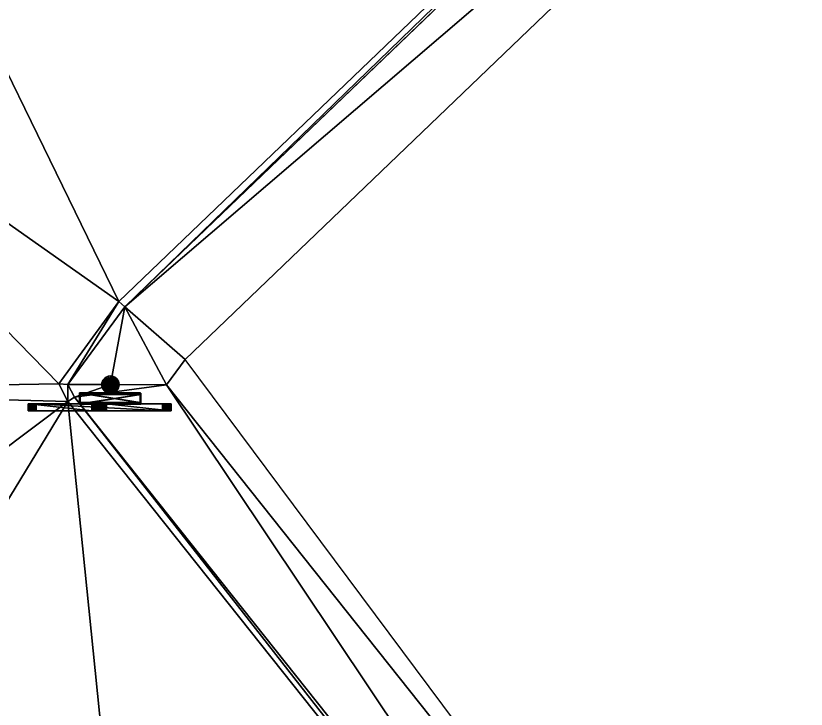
# Model space of a CAD drawing. Header units: metres. Extents: x 7513097.9 to 7513162, y 4691686.1 to 4691732.8.
# Drawn here: x 7513135.5 to 7513144.51, y 4691694.1 to 4691702 of the extents above; entities that cross this region are included whole.
import ezdxf

# ---------------------------------------------------------------- set-up
doc = ezdxf.new("R2010")
doc.units = ezdxf.units.M
for name, color, linetype in [('Asfallt', 8, 'Continuous'), ('Terreni', 37, 'Continuous'), ('Trotuari', 47, 'Continuous')]:
    doc.layers.add(name, color=color, linetype=linetype)

# ---------------------------------------------------------------- blocks, each defined once
blk = doc.blocks.new('Traffic_signs_hardware_2___Sta0')
for p, q in [((2.7512, -3.1766, 2.0469), (2.5412, -3.1766, 2.0469)), ((2.7512, -3.1766, 2.08), (2.5412, -3.1766, 2.08)), ((2.5412, -3.1766, 2.0469), (2.5412, -3.1766, 2.08)), ((2.5412, -3.1816, 2.0469), (2.5412, -3.1766, 2.0469)), ((2.7512, -3.1816, 2.075), (2.5412, -3.1816, 2.075)), ((2.5412, -3.1816, 2.075), (2.5412, -3.1816, 2.0469)), ((2.5412, -3.2147, 2.075), (2.5412, -3.1816, 2.075)), ((2.7512, -3.1766, 2.0469), (2.7512, -3.1766, 2.08)), ((2.7512, -3.1766, 2.08), (2.7512, -3.2097, 2.08)), ((2.7512, -3.1816, 2.0469), (2.7512, -3.1766, 2.0469)), ((2.7512, -3.1816, 2.075), (2.7512, -3.1816, 2.0469)), ((2.7512, -3.2147, 2.075), (2.7512, -3.1816, 2.075)), ((2.7512, -3.2097, 2.08), (2.5412, -3.2097, 2.08)), ((2.7512, -3.2097, 2.1131), (2.5412, -3.2097, 2.1131)), ((2.5412, -3.2097, 2.1131), (2.5412, -3.2147, 2.1131)), ((2.5412, -3.2097, 2.08), (2.5412, -3.2097, 2.1131)), ((2.7512, -3.2097, 2.08), (2.7512, -3.2097, 2.1131)), ((2.7512, -3.2097, 2.1131), (2.7512, -3.2147, 2.1131)), ((2.7512, -3.2147, 2.1131), (2.5412, -3.2147, 2.1131)), ((2.7512, -3.2147, 2.075), (2.5412, -3.2147, 2.075)), ((2.5412, -3.2147, 2.075), (2.5412, -3.2147, 2.1131)), ((2.7512, -3.2147, 2.075), (2.7512, -3.2147, 2.1131))]:
    blk.add_line(p, q)
at = {"color": 254, "true_color": 0xcad1db}
for p, q in [((2.5412, -3.1766, 2.08), (2.5412, -3.2097, 2.08)), ((2.7512, -3.1816, 2.0469), (2.5412, -3.1816, 2.0469))]:
    blk.add_line(p, q, dxfattribs=at)
mesh = blk.add_polyface(dxfattribs=at)
corners = [(2.5412, -3.1766, 2.08), (2.7512, -3.1766, 2.0469), (2.5412, -3.1766, 2.0469), (2.7512, -3.1766, 2.08)]
mesh.append_faces([[corners[k] for k in face] for face in [(0, 1, 2), (1, 0, 3)]], dxfattribs={"vtx0": -1, "color": 254})
mesh = blk.add_polyface(dxfattribs=at)
corners = [(2.7512, -3.2097, 2.08), (2.5412, -3.1766, 2.08), (2.5412, -3.2097, 2.08), (2.7512, -3.1766, 2.08)]
mesh.append_faces([[corners[k] for k in face] for face in [(0, 1, 2), (1, 0, 3)]], dxfattribs={"vtx0": -1, "color": 254})
mesh = blk.add_polyface(dxfattribs=at)
corners = [(2.7512, -3.1766, 2.0469), (2.5412, -3.1816, 2.0469), (2.5412, -3.1766, 2.0469), (2.7512, -3.1816, 2.0469)]
mesh.append_faces([[corners[k] for k in face] for face in [(0, 1, 2), (1, 0, 3)]], dxfattribs={"vtx0": -1, "color": 254})
mesh = blk.add_polyface(dxfattribs=at)
corners = [(2.5412, -3.2147, 2.075), (2.5412, -3.2097, 2.08), (2.5412, -3.1816, 2.075), (2.5412, -3.2147, 2.1131), (2.5412, -3.2097, 2.1131), (2.5412, -3.1766, 2.08), (2.5412, -3.1816, 2.0469), (2.5412, -3.1766, 2.0469)]
mesh.append_faces([[corners[k] for k in face] for face in [(1, 3, 4), (6, 5, 7)]], dxfattribs={"vtx0": -1, "color": 254})
mesh.append_faces([[corners[k] for k in face] for face in [(0, 1, 2), (2, 5, 6)]], dxfattribs={"vtx0": -1, "vtx1": -1, "color": 254})
mesh.append_faces([[corners[k] for k in face] for face in [(1, 0, 3), (2, 1, 5)]], dxfattribs={"vtx0": -1, "vtx2": -1, "color": 254})
mesh = blk.add_polyface(dxfattribs=at)
corners = [(2.7512, -3.1816, 2.075), (2.5412, -3.1816, 2.0469), (2.7512, -3.1816, 2.0469), (2.5412, -3.1816, 2.075)]
mesh.append_faces([[corners[k] for k in face] for face in [(0, 1, 2), (1, 0, 3)]], dxfattribs={"vtx0": -1, "color": 254})
mesh = blk.add_polyface(dxfattribs=at)
corners = [(2.7512, -3.1816, 2.075), (2.5412, -3.2147, 2.075), (2.5412, -3.1816, 2.075), (2.7512, -3.2147, 2.075)]
mesh.append_faces([[corners[k] for k in face] for face in [(0, 1, 2), (1, 0, 3)]], dxfattribs={"vtx0": -1, "color": 254})
mesh = blk.add_polyface(dxfattribs=at)
corners = [(2.7512, -3.1766, 2.0469), (2.7512, -3.1816, 2.075), (2.7512, -3.1816, 2.0469), (2.7512, -3.2147, 2.075), (2.7512, -3.2097, 2.08), (2.7512, -3.2147, 2.1131), (2.7512, -3.1766, 2.08), (2.7512, -3.2097, 2.1131)]
mesh.append_faces([[corners[k] for k in face] for face in [(0, 1, 2)]], dxfattribs={"vtx0": -1, "color": 254})
mesh.append_faces([[corners[k] for k in face] for face in [(3, 4, 5), (4, 1, 6), (6, 1, 0)]], dxfattribs={"vtx0": -1, "vtx1": -1, "color": 254})
mesh.append_faces([[corners[k] for k in face] for face in [(4, 3, 1)]], dxfattribs={"vtx0": -1, "vtx2": -1, "color": 254})
mesh.append_faces([[corners[k] for k in face] for face in [(7, 5, 4)]], dxfattribs={"vtx1": -1, "color": 254})
mesh = blk.add_polyface(dxfattribs=at)
corners = [(2.7512, -3.2147, 2.1131), (2.5412, -3.2097, 2.1131), (2.5412, -3.2147, 2.1131), (2.7512, -3.2097, 2.1131)]
mesh.append_faces([[corners[k] for k in face] for face in [(0, 1, 2), (1, 0, 3)]], dxfattribs={"vtx0": -1, "color": 254})
mesh = blk.add_polyface(dxfattribs=at)
corners = [(2.5412, -3.2097, 2.1131), (2.7512, -3.2097, 2.08), (2.5412, -3.2097, 2.08), (2.7512, -3.2097, 2.1131)]
mesh.append_faces([[corners[k] for k in face] for face in [(0, 1, 2), (1, 0, 3)]], dxfattribs={"vtx0": -1, "color": 254})
mesh = blk.add_polyface(dxfattribs=at)
corners = [(2.7512, -3.2147, 2.1131), (2.5412, -3.2147, 2.075), (2.7512, -3.2147, 2.075), (2.5412, -3.2147, 2.1131)]
mesh.append_faces([[corners[k] for k in face] for face in [(0, 1, 2), (1, 0, 3)]], dxfattribs={"vtx0": -1, "color": 254})
blk = doc.blocks.new('Gruppo_5')
for p, q in [((0.216, 0.0883), (0.216, 0.0883, 2.49)), ((0.2222, 0.0931), (0.2222, 0.0931, 2.49)), ((0.2295, 0.0961), (0.2295, 0.0961, 2.49)), ((0.2372, 0.0971), (0.2372, 0.0971, 2.49)), ((0.245, 0.0961), (0.245, 0.0961, 2.49)), ((0.2522, 0.0931), (0.2522, 0.0931, 2.49)), ((0.2584, 0.0883), (0.2584, 0.0883, 2.49)), ((0.2072, 0.0671), (0.2072, 0.0671, 2.49)), ((0.2083, 0.0748), (0.2083, 0.0748, 2.49)), ((0.2083, 0.0593), (0.2083, 0.0593, 2.49)), ((0.2113, 0.0821), (0.2113, 0.0821, 2.49)), ((0.2632, 0.0821), (0.2632, 0.0821, 2.49)), ((0.2662, 0.0748), (0.2662, 0.0748, 2.49)), ((0.2662, 0.0593), (0.2662, 0.0593, 2.49)), ((0.2672, 0.0671), (0.2672, 0.0671, 2.49)), ((0.2113, 0.0521), (0.2113, 0.0521, 2.49)), ((0.216, 0.0459), (0.216, 0.0459, 2.49)), ((0.2222, 0.0411), (0.2222, 0.0411, 2.49)), ((0.2295, 0.0381), (0.2295, 0.0381, 2.49)), ((0.2372, 0.0371), (0.2372, 0.0371, 2.49)), ((0.245, 0.0381), (0.245, 0.0381, 2.49)), ((0.2522, 0.0411), (0.2522, 0.0411, 2.49)), ((0.2584, 0.0459), (0.2584, 0.0459, 2.49)), ((0.2632, 0.0521), (0.2632, 0.0521, 2.49))]:
    blk.add_line(p, q)
for centre in [(0.2372, 0.0671), (0.2372, 0.0671, 2.49)]:
    blk.add_circle(centre, 0.03)
at = {"color": 254, "true_color": 0xcad1db}
mesh = blk.add_polyface(dxfattribs=at)
corners = [(0.2083, 0.0748), (0.2083, 0.0593), (0.2072, 0.0671), (0.2113, 0.0821), (0.2113, 0.0521), (0.216, 0.0883), (0.216, 0.0459), (0.2222, 0.0931), (0.2222, 0.0411), (0.2295, 0.0961), (0.2295, 0.0381), (0.2372, 0.0971), (0.2372, 0.0371), (0.245, 0.0961), (0.245, 0.0381), (0.2522, 0.0931), (0.2522, 0.0411), (0.2584, 0.0883), (0.2584, 0.0459), (0.2632, 0.0821), (0.2632, 0.0521), (0.2662, 0.0748), (0.2662, 0.0593), (0.2672, 0.0671)]
mesh.append_faces([[corners[k] for k in face] for face in [(0, 1, 2), (22, 21, 23)]], dxfattribs={"vtx0": -1, "color": 254})
mesh.append_faces([[corners[k] for k in face] for face in [(1, 3, 4), (4, 5, 6), (6, 7, 8), (8, 9, 10), (10, 11, 12), (12, 13, 14), (14, 15, 16), (16, 17, 18), (18, 19, 20), (20, 21, 22)]], dxfattribs={"vtx0": -1, "vtx1": -1, "color": 254})
mesh.append_faces([[corners[k] for k in face] for face in [(1, 0, 3), (4, 3, 5), (6, 5, 7), (8, 7, 9), (10, 9, 11), (12, 11, 13), (14, 13, 15), (16, 15, 17), (18, 17, 19), (20, 19, 21)]], dxfattribs={"vtx0": -1, "vtx2": -1, "color": 254})
mesh = blk.add_polyface(dxfattribs=at)
corners = [(0.2083, 0.0593, 2.49), (0.2083, 0.0748, 2.49), (0.2072, 0.0671, 2.49), (0.2113, 0.0521, 2.49), (0.2113, 0.0821, 2.49), (0.216, 0.0459, 2.49), (0.216, 0.0883, 2.49), (0.2222, 0.0411, 2.49), (0.2222, 0.0931, 2.49), (0.2295, 0.0381, 2.49), (0.2295, 0.0961, 2.49), (0.2372, 0.0371, 2.49), (0.2372, 0.0971, 2.49), (0.245, 0.0381, 2.49), (0.245, 0.0961, 2.49), (0.2522, 0.0411, 2.49), (0.2522, 0.0931, 2.49), (0.2584, 0.0459, 2.49), (0.2584, 0.0883, 2.49), (0.2632, 0.0521, 2.49), (0.2632, 0.0821, 2.49), (0.2662, 0.0593, 2.49), (0.2662, 0.0748, 2.49), (0.2672, 0.0671, 2.49)]
mesh.append_faces([[corners[k] for k in face] for face in [(0, 1, 2), (22, 21, 23)]], dxfattribs={"vtx0": -1, "color": 254})
mesh.append_faces([[corners[k] for k in face] for face in [(1, 3, 4), (4, 5, 6), (6, 7, 8), (8, 9, 10), (10, 11, 12), (12, 13, 14), (14, 15, 16), (16, 17, 18), (18, 19, 20), (20, 21, 22)]], dxfattribs={"vtx0": -1, "vtx1": -1, "color": 254})
mesh.append_faces([[corners[k] for k in face] for face in [(1, 0, 3), (4, 3, 5), (6, 5, 7), (8, 7, 9), (10, 9, 11), (12, 11, 13), (14, 13, 15), (16, 15, 17), (18, 17, 19), (20, 19, 21)]], dxfattribs={"vtx0": -1, "vtx2": -1, "color": 254})
mesh = blk.add_polyface(dxfattribs=at)
corners = [(0.216, 0.0883, 2.49), (0.2113, 0.0821), (0.2113, 0.0821, 2.49), (0.216, 0.0883)]
mesh.append_faces([[corners[k] for k in face] for face in [(0, 1, 2), (1, 0, 3)]], dxfattribs={"vtx0": -1, "color": 254})
mesh = blk.add_polyface(dxfattribs=at)
corners = [(0.216, 0.0883, 2.49), (0.2222, 0.0931), (0.216, 0.0883), (0.2222, 0.0931, 2.49)]
mesh.append_faces([[corners[k] for k in face] for face in [(0, 1, 2), (1, 0, 3)]], dxfattribs={"vtx0": -1, "color": 254})
mesh = blk.add_polyface(dxfattribs=at)
corners = [(0.2222, 0.0931, 2.49), (0.2295, 0.0961), (0.2222, 0.0931), (0.2295, 0.0961, 2.49)]
mesh.append_faces([[corners[k] for k in face] for face in [(0, 1, 2), (1, 0, 3)]], dxfattribs={"vtx0": -1, "color": 254})
mesh = blk.add_polyface(dxfattribs=at)
corners = [(0.2295, 0.0961, 2.49), (0.2372, 0.0971), (0.2295, 0.0961), (0.2372, 0.0971, 2.49)]
mesh.append_faces([[corners[k] for k in face] for face in [(0, 1, 2), (1, 0, 3)]], dxfattribs={"vtx0": -1, "color": 254})
mesh = blk.add_polyface(dxfattribs=at)
corners = [(0.2372, 0.0971, 2.49), (0.245, 0.0961), (0.2372, 0.0971), (0.245, 0.0961, 2.49)]
mesh.append_faces([[corners[k] for k in face] for face in [(0, 1, 2), (1, 0, 3)]], dxfattribs={"vtx0": -1, "color": 254})
mesh = blk.add_polyface(dxfattribs=at)
corners = [(0.245, 0.0961, 2.49), (0.2522, 0.0931), (0.245, 0.0961), (0.2522, 0.0931, 2.49)]
mesh.append_faces([[corners[k] for k in face] for face in [(0, 1, 2), (1, 0, 3)]], dxfattribs={"vtx0": -1, "color": 254})
mesh = blk.add_polyface(dxfattribs=at)
corners = [(0.2522, 0.0931, 2.49), (0.2584, 0.0883), (0.2522, 0.0931), (0.2584, 0.0883, 2.49)]
mesh.append_faces([[corners[k] for k in face] for face in [(0, 1, 2), (1, 0, 3)]], dxfattribs={"vtx0": -1, "color": 254})
mesh = blk.add_polyface(dxfattribs=at)
corners = [(0.2584, 0.0883), (0.2632, 0.0821, 2.49), (0.2632, 0.0821), (0.2584, 0.0883, 2.49)]
mesh.append_faces([[corners[k] for k in face] for face in [(0, 1, 2), (1, 0, 3)]], dxfattribs={"vtx0": -1, "color": 254})
mesh = blk.add_polyface(dxfattribs=at)
corners = [(0.2083, 0.0748, 2.49), (0.2072, 0.0671), (0.2072, 0.0671, 2.49), (0.2083, 0.0748)]
mesh.append_faces([[corners[k] for k in face] for face in [(0, 1, 2), (1, 0, 3)]], dxfattribs={"vtx0": -1, "color": 254})
mesh = blk.add_polyface(dxfattribs=at)
corners = [(0.2072, 0.0671, 2.49), (0.2083, 0.0593), (0.2083, 0.0593, 2.49), (0.2072, 0.0671)]
mesh.append_faces([[corners[k] for k in face] for face in [(0, 1, 2), (1, 0, 3)]], dxfattribs={"vtx0": -1, "color": 254})
mesh = blk.add_polyface(dxfattribs=at)
corners = [(0.2113, 0.0821, 2.49), (0.2083, 0.0748), (0.2083, 0.0748, 2.49), (0.2113, 0.0821)]
mesh.append_faces([[corners[k] for k in face] for face in [(0, 1, 2), (1, 0, 3)]], dxfattribs={"vtx0": -1, "color": 254})
mesh = blk.add_polyface(dxfattribs=at)
corners = [(0.2083, 0.0593, 2.49), (0.2113, 0.0521), (0.2113, 0.0521, 2.49), (0.2083, 0.0593)]
mesh.append_faces([[corners[k] for k in face] for face in [(0, 1, 2), (1, 0, 3)]], dxfattribs={"vtx0": -1, "color": 254})
mesh = blk.add_polyface(dxfattribs=at)
corners = [(0.2632, 0.0821), (0.2662, 0.0748, 2.49), (0.2662, 0.0748), (0.2632, 0.0821, 2.49)]
mesh.append_faces([[corners[k] for k in face] for face in [(0, 1, 2), (1, 0, 3)]], dxfattribs={"vtx0": -1, "color": 254})
mesh = blk.add_polyface(dxfattribs=at)
corners = [(0.2662, 0.0593), (0.2632, 0.0521, 2.49), (0.2632, 0.0521), (0.2662, 0.0593, 2.49)]
mesh.append_faces([[corners[k] for k in face] for face in [(0, 1, 2), (1, 0, 3)]], dxfattribs={"vtx0": -1, "color": 254})
mesh = blk.add_polyface(dxfattribs=at)
corners = [(0.2662, 0.0748), (0.2672, 0.0671, 2.49), (0.2672, 0.0671), (0.2662, 0.0748, 2.49)]
mesh.append_faces([[corners[k] for k in face] for face in [(0, 1, 2), (1, 0, 3)]], dxfattribs={"vtx0": -1, "color": 254})
mesh = blk.add_polyface(dxfattribs=at)
corners = [(0.2672, 0.0671), (0.2662, 0.0593, 2.49), (0.2662, 0.0593), (0.2672, 0.0671, 2.49)]
mesh.append_faces([[corners[k] for k in face] for face in [(0, 1, 2), (1, 0, 3)]], dxfattribs={"vtx0": -1, "color": 254})
mesh = blk.add_polyface(dxfattribs=at)
corners = [(0.2113, 0.0521, 2.49), (0.216, 0.0459), (0.216, 0.0459, 2.49), (0.2113, 0.0521)]
mesh.append_faces([[corners[k] for k in face] for face in [(0, 1, 2), (1, 0, 3)]], dxfattribs={"vtx0": -1, "color": 254})
mesh = blk.add_polyface(dxfattribs=at)
corners = [(0.2222, 0.0411, 2.49), (0.216, 0.0459), (0.2222, 0.0411), (0.216, 0.0459, 2.49)]
mesh.append_faces([[corners[k] for k in face] for face in [(0, 1, 2), (1, 0, 3)]], dxfattribs={"vtx0": -1, "color": 254})
mesh = blk.add_polyface(dxfattribs=at)
corners = [(0.2295, 0.0381, 2.49), (0.2222, 0.0411), (0.2295, 0.0381), (0.2222, 0.0411, 2.49)]
mesh.append_faces([[corners[k] for k in face] for face in [(0, 1, 2), (1, 0, 3)]], dxfattribs={"vtx0": -1, "color": 254})
mesh = blk.add_polyface(dxfattribs=at)
corners = [(0.2372, 0.0371, 2.49), (0.2295, 0.0381), (0.2372, 0.0371), (0.2295, 0.0381, 2.49)]
mesh.append_faces([[corners[k] for k in face] for face in [(0, 1, 2), (1, 0, 3)]], dxfattribs={"vtx0": -1, "color": 254})
mesh = blk.add_polyface(dxfattribs=at)
corners = [(0.245, 0.0381, 2.49), (0.2372, 0.0371), (0.245, 0.0381), (0.2372, 0.0371, 2.49)]
mesh.append_faces([[corners[k] for k in face] for face in [(0, 1, 2), (1, 0, 3)]], dxfattribs={"vtx0": -1, "color": 254})
mesh = blk.add_polyface(dxfattribs=at)
corners = [(0.2522, 0.0411, 2.49), (0.245, 0.0381), (0.2522, 0.0411), (0.245, 0.0381, 2.49)]
mesh.append_faces([[corners[k] for k in face] for face in [(0, 1, 2), (1, 0, 3)]], dxfattribs={"vtx0": -1, "color": 254})
mesh = blk.add_polyface(dxfattribs=at)
corners = [(0.2584, 0.0459, 2.49), (0.2522, 0.0411), (0.2584, 0.0459), (0.2522, 0.0411, 2.49)]
mesh.append_faces([[corners[k] for k in face] for face in [(0, 1, 2), (1, 0, 3)]], dxfattribs={"vtx0": -1, "color": 254})
mesh = blk.add_polyface(dxfattribs=at)
corners = [(0.2632, 0.0521), (0.2584, 0.0459, 2.49), (0.2584, 0.0459), (0.2632, 0.0521, 2.49)]
mesh.append_faces([[corners[k] for k in face] for face in [(0, 1, 2), (1, 0, 3)]], dxfattribs={"vtx0": -1, "color": 254})
blk = doc.blocks.new('Traffic_signs_hardware_2___Stat')
blk.add_blockref('Gruppo_5', (0.7017, 0.3613))
blk = doc.blocks.new('Gruppo_1')
for name, p in [('Traffic_signs_hardware_2___Stat', (-0.8317, -0.3613)), ('Traffic_signs_hardware_2___Sta0', (-2.5412, 3.2147, 0.3769)), ('Traffic_signs_hardware_2___Sta0', (-2.5389, 3.2137, -0.0095))]:
    blk.add_blockref(name, p)
blk = doc.blocks.new('Traffic_sign_hardware_3___Flori')
blk.add_blockref('Gruppo_1', (3.6392, -0.9748))
blk = doc.blocks.new('Traffic_sign_hardware_3___Flor0')
blk.add_blockref('Traffic_sign_hardware_3___Flori', (-1.5765, 1.9184))
blk = doc.blocks.new('Gruppo_2')
for p, q in [((0, 0.01, 0.6233), (0, 0, 0.6233)), ((0.0004, 0.01, 0.6158), (0.0004, 0, 0.6158)), ((0.0008, 0.01, 0.6308), (0.0008, 0, 0.6308)), ((0.0022, 0.01, 0.6085), (0.0022, 0, 0.6085)), ((0.003, 0.01, 0.638), (0.003, 0, 0.638)), ((0.0051, 0.01, 0.6015), (0.3378, 0.01, 0.02)), ((0.0051, 0.01, 0.6015), (0.0051, 0, 0.6015)), ((0.0051, 0, 0.6015), (0.3378, 0, 0.02)), ((0.0063, 0.01, 0.6447), (0.0063, 0, 0.6447)), ((0.0107, 0.01, 0.6508), (0.0107, 0, 0.6508)), ((0.0161, 0.01, 0.6561), (0.0161, 0, 0.6561)), ((0.0223, 0.01, 0.6603), (0.0223, 0, 0.6603)), ((0.0291, 0.01, 0.6634), (0.0291, 0, 0.6634)), ((0.0364, 0.01, 0.6653), (0.0364, 0, 0.6653)), ((0.0439, 0.01, 0.666), (0.7139, 0.01, 0.666)), ((0.0439, 0.01, 0.666), (0.0439, 0, 0.666)), ((0.0439, 0, 0.666), (0.7139, 0, 0.666)), ((0.3378, 0.01, 0.02), (0.3378, 0, 0.02)), ((0.3428, 0.01, 0.0142), (0.3428, 0, 0.0142)), ((0.3486, 0.01, 0.0093), (0.3486, 0, 0.0093)), ((0.3552, 0.01, 0.0053), (0.3552, 0, 0.0053)), ((0.3622, 0.01, 0.0024), (0.3622, 0, 0.0024)), ((0.3697, 0.01, 0.0006), (0.3697, 0, 0.0006)), ((0.3773, 0.01), (0.3773, 0)), ((0.3849, 0.01, 0.0006), (0.3849, 0, 0.0006)), ((0.3923, 0.01, 0.0024), (0.3923, 0, 0.0024)), ((0.3994, 0.01, 0.0053), (0.3994, 0, 0.0053)), ((0.4059, 0.01, 0.0093), (0.4059, 0, 0.0093)), ((0.4117, 0.01, 0.0142), (0.4117, 0, 0.0142)), ((0.4167, 0.01, 0.02), (0.7541, 0.01, 0.6015)), ((0.4167, 0.01, 0.02), (0.4167, 0, 0.02)), ((0.4167, 0, 0.02), (0.7541, 0, 0.6015)), ((0.7139, 0.01, 0.666), (0.7139, 0, 0.666)), ((0.7214, 0.01, 0.6653), (0.7214, 0, 0.6653)), ((0.7287, 0.01, 0.6635), (0.7287, 0, 0.6635)), ((0.7356, 0.01, 0.6604), (0.7356, 0, 0.6604)), ((0.7419, 0.01, 0.6562), (0.7419, 0, 0.6562)), ((0.7474, 0.01, 0.651), (0.7474, 0, 0.651)), ((0.7519, 0.01, 0.6449), (0.7519, 0, 0.6449)), ((0.7541, 0.01, 0.6015), (0.7541, 0, 0.6015)), ((0.7553, 0.01, 0.6382), (0.7553, 0, 0.6382)), ((0.7567, 0.01, 0.6338), (0.7567, 0, 0.6338)), ((0.7567, 0.01, 0.6082), (0.7567, 0, 0.6082)), ((0.7568, 0.01, 0.6086), (0.7568, 0, 0.6086)), ((0.7576, 0.01, 0.631), (0.7576, 0, 0.631)), ((0.7584, 0.01, 0.616), (0.7584, 0, 0.616)), ((0.7586, 0.01, 0.6235), (0.7586, 0, 0.6235))]:
    blk.add_line(p, q)
for points in [[(0.0439, 0.01, 0.666), (0.0364, 0.01, 0.6653), (0.0291, 0.01, 0.6634), (0.0223, 0.01, 0.6603), (0.0161, 0.01, 0.6561), (0.0107, 0.01, 0.6508), (0.0063, 0.01, 0.6447), (0.003, 0.01, 0.638), (0.0008, 0.01, 0.6308), (0, 0.01, 0.6233), (0.0004, 0.01, 0.6158), (0.0022, 0.01, 0.6085), (0.0051, 0.01, 0.6015)], [(0.0439, 0, 0.666), (0.0364, 0, 0.6653), (0.0291, 0, 0.6634), (0.0223, 0, 0.6603), (0.0161, 0, 0.6561), (0.0107, 0, 0.6508), (0.0063, 0, 0.6447), (0.003, 0, 0.638), (0.0008, 0, 0.6308), (0, 0, 0.6233), (0.0004, 0, 0.6158), (0.0022, 0, 0.6085), (0.0051, 0, 0.6015)], [(0.7541, 0.01, 0.6015), (0.7567, 0.01, 0.6082), (0.7568, 0.01, 0.6086), (0.7584, 0.01, 0.616), (0.7586, 0.01, 0.6235), (0.7576, 0.01, 0.631), (0.7567, 0.01, 0.6338), (0.7553, 0.01, 0.6382), (0.7519, 0.01, 0.6449), (0.7474, 0.01, 0.651), (0.7419, 0.01, 0.6562), (0.7356, 0.01, 0.6604), (0.7287, 0.01, 0.6635), (0.7214, 0.01, 0.6653), (0.7139, 0.01, 0.666)], [(0.7541, 0, 0.6015), (0.7567, 0, 0.6082), (0.7568, 0, 0.6086), (0.7584, 0, 0.616), (0.7586, 0, 0.6235), (0.7576, 0, 0.631), (0.7567, 0, 0.6338), (0.7553, 0, 0.6382), (0.7519, 0, 0.6449), (0.7474, 0, 0.651), (0.7419, 0, 0.6562), (0.7356, 0, 0.6604), (0.7287, 0, 0.6635), (0.7214, 0, 0.6653), (0.7139, 0, 0.666)]]:
    blk.add_polyline3d(points)
at = {"extrusion": (0, -1, 0)}
for centre in [(0.3773, 0.0489, -0.01), (0.3773, 0.0489)]:
    blk.add_arc(centre, 0.0489, 216.2221, 323.7779, dxfattribs=at)
at = {"color": 254, "true_color": 0xcad1db}
mesh = blk.add_polyface(dxfattribs=at)
corners = [(0.3697, 0.01, 0.0006), (0.3849, 0.01, 0.0006), (0.3773, 0.01), (0.3622, 0.01, 0.0024), (0.3923, 0.01, 0.0024), (0.3552, 0.01, 0.0053), (0.3994, 0.01, 0.0053), (0.3486, 0.01, 0.0093), (0.4059, 0.01, 0.0093), (0.3428, 0.01, 0.0142), (0.4117, 0.01, 0.0142), (0.3378, 0.01, 0.02), (0.4167, 0.01, 0.02), (0.0051, 0.01, 0.6015), (0.7541, 0.01, 0.6015), (0.0022, 0.01, 0.6085), (0.7567, 0.01, 0.6082), (0.7568, 0.01, 0.6086), (0.0004, 0.01, 0.6158), (0.7584, 0.01, 0.616), (0, 0.01, 0.6233), (0.7586, 0.01, 0.6235), (0.0008, 0.01, 0.6308), (0.7576, 0.01, 0.631), (0.003, 0.01, 0.638), (0.7567, 0.01, 0.6338), (0.7553, 0.01, 0.6382), (0.0063, 0.01, 0.6447), (0.7519, 0.01, 0.6449), (0.0107, 0.01, 0.6508), (0.7474, 0.01, 0.651), (0.0161, 0.01, 0.6561), (0.7419, 0.01, 0.6562), (0.0223, 0.01, 0.6603), (0.7356, 0.01, 0.6604), (0.0291, 0.01, 0.6634), (0.7287, 0.01, 0.6635), (0.0364, 0.01, 0.6653), (0.7214, 0.01, 0.6653), (0.0439, 0.01, 0.666), (0.7139, 0.01, 0.666)]
mesh.append_faces([[corners[k] for k in face] for face in [(0, 1, 2), (38, 39, 40)]], dxfattribs={"vtx0": -1, "color": 254})
mesh.append_faces([[corners[k] for k in face] for face in [(1, 3, 4), (4, 5, 6), (6, 7, 8), (8, 9, 10), (10, 11, 12), (12, 13, 14), (14, 15, 16), (16, 15, 17), (17, 18, 19), (19, 20, 21), (21, 22, 23), (23, 24, 25), (25, 24, 26), (26, 27, 28), (28, 29, 30), (30, 31, 32), (32, 33, 34), (34, 35, 36), (36, 37, 38)]], dxfattribs={"vtx0": -1, "vtx1": -1, "color": 254})
mesh.append_faces([[corners[k] for k in face] for face in [(1, 0, 3), (4, 3, 5), (6, 5, 7), (8, 7, 9), (10, 9, 11), (12, 11, 13), (14, 13, 15), (17, 15, 18), (19, 18, 20), (21, 20, 22), (23, 22, 24), (26, 24, 27), (28, 27, 29), (30, 29, 31), (32, 31, 33), (34, 33, 35), (36, 35, 37), (38, 37, 39)]], dxfattribs={"vtx0": -1, "vtx2": -1, "color": 254})
mesh = blk.add_polyface(dxfattribs=at)
corners = [(0.0008, 0.01, 0.6308), (0, 0, 0.6233), (0.0008, 0, 0.6308), (0, 0.01, 0.6233)]
mesh.append_faces([[corners[k] for k in face] for face in [(0, 1, 2), (1, 0, 3)]], dxfattribs={"vtx0": -1, "color": 254})
mesh = blk.add_polyface(dxfattribs=at)
corners = [(0, 0.01, 0.6233), (0.0004, 0, 0.6158), (0, 0, 0.6233), (0.0004, 0.01, 0.6158)]
mesh.append_faces([[corners[k] for k in face] for face in [(0, 1, 2), (1, 0, 3)]], dxfattribs={"vtx0": -1, "color": 254})
at = {"color": 17, "true_color": 0x6f363c}
mesh = blk.add_polyface(dxfattribs=at)
corners = [(0.3849, 0, 0.0006), (0.3697, 0, 0.0006), (0.3773, 0), (0.3923, 0, 0.0024), (0.3622, 0, 0.0024), (0.3994, 0, 0.0053), (0.3552, 0, 0.0053), (0.4059, 0, 0.0093), (0.3486, 0, 0.0093), (0.4117, 0, 0.0142), (0.3428, 0, 0.0142), (0.4167, 0, 0.02), (0.3378, 0, 0.02), (0.7541, 0, 0.6015), (0.0051, 0, 0.6015), (0.7567, 0, 0.6082), (0.0022, 0, 0.6085), (0.7568, 0, 0.6086), (0.0004, 0, 0.6158), (0.7584, 0, 0.616), (0, 0, 0.6233), (0.7586, 0, 0.6235), (0.0008, 0, 0.6308), (0.7576, 0, 0.631), (0.003, 0, 0.638), (0.7567, 0, 0.6338), (0.7553, 0, 0.6382), (0.0063, 0, 0.6447), (0.7519, 0, 0.6449), (0.0107, 0, 0.6508), (0.7474, 0, 0.651), (0.0161, 0, 0.6561), (0.7419, 0, 0.6562), (0.0223, 0, 0.6603), (0.7356, 0, 0.6604), (0.0291, 0, 0.6634), (0.7287, 0, 0.6635), (0.0364, 0, 0.6653), (0.7214, 0, 0.6653), (0.0439, 0, 0.666), (0.7139, 0, 0.666)]
mesh.append_faces([[corners[k] for k in face] for face in [(0, 1, 2), (39, 38, 40)]], dxfattribs={"vtx0": -1, "color": 17})
mesh.append_faces([[corners[k] for k in face] for face in [(1, 3, 4), (4, 5, 6), (6, 7, 8), (8, 9, 10), (10, 11, 12), (12, 13, 14), (14, 15, 16), (16, 17, 18), (18, 19, 20), (20, 21, 22), (22, 23, 24), (24, 26, 27), (27, 28, 29), (29, 30, 31), (31, 32, 33), (33, 34, 35), (35, 36, 37), (37, 38, 39)]], dxfattribs={"vtx0": -1, "vtx1": -1, "color": 17})
mesh.append_faces([[corners[k] for k in face] for face in [(1, 0, 3), (4, 3, 5), (6, 5, 7), (8, 7, 9), (10, 9, 11), (12, 11, 13), (14, 13, 15), (16, 15, 17), (18, 17, 19), (20, 19, 21), (22, 21, 23), (24, 23, 25), (24, 25, 26), (27, 26, 28), (29, 28, 30), (31, 30, 32), (33, 32, 34), (35, 34, 36), (37, 36, 38)]], dxfattribs={"vtx0": -1, "vtx2": -1, "color": 17})
at = {"color": 254, "true_color": 0xcad1db}
mesh = blk.add_polyface(dxfattribs=at)
corners = [(0.0004, 0.01, 0.6158), (0.0022, 0, 0.6085), (0.0004, 0, 0.6158), (0.0022, 0.01, 0.6085)]
mesh.append_faces([[corners[k] for k in face] for face in [(0, 1, 2), (1, 0, 3)]], dxfattribs={"vtx0": -1, "color": 254})
mesh = blk.add_polyface(dxfattribs=at)
corners = [(0.003, 0.01, 0.638), (0.0008, 0, 0.6308), (0.003, 0, 0.638), (0.0008, 0.01, 0.6308)]
mesh.append_faces([[corners[k] for k in face] for face in [(0, 1, 2), (1, 0, 3)]], dxfattribs={"vtx0": -1, "color": 254})
mesh = blk.add_polyface(dxfattribs=at)
corners = [(0.0022, 0.01, 0.6085), (0.0051, 0, 0.6015), (0.0022, 0, 0.6085), (0.0051, 0.01, 0.6015)]
mesh.append_faces([[corners[k] for k in face] for face in [(0, 1, 2), (1, 0, 3)]], dxfattribs={"vtx0": -1, "color": 254})
mesh = blk.add_polyface(dxfattribs=at)
corners = [(0.0063, 0.01, 0.6447), (0.003, 0, 0.638), (0.0063, 0, 0.6447), (0.003, 0.01, 0.638)]
mesh.append_faces([[corners[k] for k in face] for face in [(0, 1, 2), (1, 0, 3)]], dxfattribs={"vtx0": -1, "color": 254})
mesh = blk.add_polyface(dxfattribs=at)
corners = [(0.0051, 0.01, 0.6015), (0.3378, 0, 0.02), (0.0051, 0, 0.6015), (0.3378, 0.01, 0.02)]
mesh.append_faces([[corners[k] for k in face] for face in [(0, 1, 2), (1, 0, 3)]], dxfattribs={"vtx0": -1, "color": 254})
mesh = blk.add_polyface(dxfattribs=at)
corners = [(0.0107, 0.01, 0.6508), (0.0063, 0, 0.6447), (0.0107, 0, 0.6508), (0.0063, 0.01, 0.6447)]
mesh.append_faces([[corners[k] for k in face] for face in [(0, 1, 2), (1, 0, 3)]], dxfattribs={"vtx0": -1, "color": 254})
mesh = blk.add_polyface(dxfattribs=at)
corners = [(0.0161, 0, 0.6561), (0.0107, 0.01, 0.6508), (0.0107, 0, 0.6508), (0.0161, 0.01, 0.6561)]
mesh.append_faces([[corners[k] for k in face] for face in [(0, 1, 2), (1, 0, 3)]], dxfattribs={"vtx0": -1, "color": 254})
mesh = blk.add_polyface(dxfattribs=at)
corners = [(0.0223, 0, 0.6603), (0.0161, 0.01, 0.6561), (0.0161, 0, 0.6561), (0.0223, 0.01, 0.6603)]
mesh.append_faces([[corners[k] for k in face] for face in [(0, 1, 2), (1, 0, 3)]], dxfattribs={"vtx0": -1, "color": 254})
mesh = blk.add_polyface(dxfattribs=at)
corners = [(0.0291, 0, 0.6634), (0.0223, 0.01, 0.6603), (0.0223, 0, 0.6603), (0.0291, 0.01, 0.6634)]
mesh.append_faces([[corners[k] for k in face] for face in [(0, 1, 2), (1, 0, 3)]], dxfattribs={"vtx0": -1, "color": 254})
mesh = blk.add_polyface(dxfattribs=at)
corners = [(0.0364, 0, 0.6653), (0.0291, 0.01, 0.6634), (0.0291, 0, 0.6634), (0.0364, 0.01, 0.6653)]
mesh.append_faces([[corners[k] for k in face] for face in [(0, 1, 2), (1, 0, 3)]], dxfattribs={"vtx0": -1, "color": 254})
mesh = blk.add_polyface(dxfattribs=at)
corners = [(0.0439, 0, 0.666), (0.0364, 0.01, 0.6653), (0.0364, 0, 0.6653), (0.0439, 0.01, 0.666)]
mesh.append_faces([[corners[k] for k in face] for face in [(0, 1, 2), (1, 0, 3)]], dxfattribs={"vtx0": -1, "color": 254})
mesh = blk.add_polyface(dxfattribs=at)
corners = [(0.7139, 0, 0.666), (0.0439, 0.01, 0.666), (0.0439, 0, 0.666), (0.7139, 0.01, 0.666)]
mesh.append_faces([[corners[k] for k in face] for face in [(0, 1, 2), (1, 0, 3)]], dxfattribs={"vtx0": -1, "color": 254})
mesh = blk.add_polyface(dxfattribs=at)
corners = [(0.3378, 0.01, 0.02), (0.3428, 0, 0.0142), (0.3378, 0, 0.02), (0.3428, 0.01, 0.0142)]
mesh.append_faces([[corners[k] for k in face] for face in [(0, 1, 2), (1, 0, 3)]], dxfattribs={"vtx0": -1, "color": 254})
mesh = blk.add_polyface(dxfattribs=at)
corners = [(0.3486, 0.01, 0.0093), (0.3428, 0, 0.0142), (0.3428, 0.01, 0.0142), (0.3486, 0, 0.0093)]
mesh.append_faces([[corners[k] for k in face] for face in [(0, 1, 2), (1, 0, 3)]], dxfattribs={"vtx0": -1, "color": 254})
mesh = blk.add_polyface(dxfattribs=at)
corners = [(0.3552, 0.01, 0.0053), (0.3486, 0, 0.0093), (0.3486, 0.01, 0.0093), (0.3552, 0, 0.0053)]
mesh.append_faces([[corners[k] for k in face] for face in [(0, 1, 2), (1, 0, 3)]], dxfattribs={"vtx0": -1, "color": 254})
mesh = blk.add_polyface(dxfattribs=at)
corners = [(0.3622, 0.01, 0.0024), (0.3552, 0, 0.0053), (0.3552, 0.01, 0.0053), (0.3622, 0, 0.0024)]
mesh.append_faces([[corners[k] for k in face] for face in [(0, 1, 2), (1, 0, 3)]], dxfattribs={"vtx0": -1, "color": 254})
mesh = blk.add_polyface(dxfattribs=at)
corners = [(0.3697, 0.01, 0.0006), (0.3622, 0, 0.0024), (0.3622, 0.01, 0.0024), (0.3697, 0, 0.0006)]
mesh.append_faces([[corners[k] for k in face] for face in [(0, 1, 2), (1, 0, 3)]], dxfattribs={"vtx0": -1, "color": 254})
mesh = blk.add_polyface(dxfattribs=at)
corners = [(0.3773, 0.01), (0.3697, 0, 0.0006), (0.3697, 0.01, 0.0006), (0.3773, 0)]
mesh.append_faces([[corners[k] for k in face] for face in [(0, 1, 2), (1, 0, 3)]], dxfattribs={"vtx0": -1, "color": 254})
mesh = blk.add_polyface(dxfattribs=at)
corners = [(0.3849, 0.01, 0.0006), (0.3773, 0), (0.3773, 0.01), (0.3849, 0, 0.0006)]
mesh.append_faces([[corners[k] for k in face] for face in [(0, 1, 2), (1, 0, 3)]], dxfattribs={"vtx0": -1, "color": 254})
mesh = blk.add_polyface(dxfattribs=at)
corners = [(0.3923, 0.01, 0.0024), (0.3849, 0, 0.0006), (0.3849, 0.01, 0.0006), (0.3923, 0, 0.0024)]
mesh.append_faces([[corners[k] for k in face] for face in [(0, 1, 2), (1, 0, 3)]], dxfattribs={"vtx0": -1, "color": 254})
mesh = blk.add_polyface(dxfattribs=at)
corners = [(0.3994, 0.01, 0.0053), (0.3923, 0, 0.0024), (0.3923, 0.01, 0.0024), (0.3994, 0, 0.0053)]
mesh.append_faces([[corners[k] for k in face] for face in [(0, 1, 2), (1, 0, 3)]], dxfattribs={"vtx0": -1, "color": 254})
mesh = blk.add_polyface(dxfattribs=at)
corners = [(0.4059, 0.01, 0.0093), (0.3994, 0, 0.0053), (0.3994, 0.01, 0.0053), (0.4059, 0, 0.0093)]
mesh.append_faces([[corners[k] for k in face] for face in [(0, 1, 2), (1, 0, 3)]], dxfattribs={"vtx0": -1, "color": 254})
mesh = blk.add_polyface(dxfattribs=at)
corners = [(0.4117, 0.01, 0.0142), (0.4059, 0, 0.0093), (0.4059, 0.01, 0.0093), (0.4117, 0, 0.0142)]
mesh.append_faces([[corners[k] for k in face] for face in [(0, 1, 2), (1, 0, 3)]], dxfattribs={"vtx0": -1, "color": 254})
mesh = blk.add_polyface(dxfattribs=at)
corners = [(0.4117, 0.01, 0.0142), (0.4167, 0, 0.02), (0.4117, 0, 0.0142), (0.4167, 0.01, 0.02)]
mesh.append_faces([[corners[k] for k in face] for face in [(0, 1, 2), (1, 0, 3)]], dxfattribs={"vtx0": -1, "color": 254})
mesh = blk.add_polyface(dxfattribs=at)
corners = [(0.4167, 0.01, 0.02), (0.7541, 0, 0.6015), (0.4167, 0, 0.02), (0.7541, 0.01, 0.6015)]
mesh.append_faces([[corners[k] for k in face] for face in [(0, 1, 2), (1, 0, 3)]], dxfattribs={"vtx0": -1, "color": 254})
mesh = blk.add_polyface(dxfattribs=at)
corners = [(0.7214, 0, 0.6653), (0.7139, 0.01, 0.666), (0.7139, 0, 0.666), (0.7214, 0.01, 0.6653)]
mesh.append_faces([[corners[k] for k in face] for face in [(0, 1, 2), (1, 0, 3)]], dxfattribs={"vtx0": -1, "color": 254})
mesh = blk.add_polyface(dxfattribs=at)
corners = [(0.7287, 0, 0.6635), (0.7214, 0.01, 0.6653), (0.7214, 0, 0.6653), (0.7287, 0.01, 0.6635)]
mesh.append_faces([[corners[k] for k in face] for face in [(0, 1, 2), (1, 0, 3)]], dxfattribs={"vtx0": -1, "color": 254})
mesh = blk.add_polyface(dxfattribs=at)
corners = [(0.7356, 0, 0.6604), (0.7287, 0.01, 0.6635), (0.7287, 0, 0.6635), (0.7356, 0.01, 0.6604)]
mesh.append_faces([[corners[k] for k in face] for face in [(0, 1, 2), (1, 0, 3)]], dxfattribs={"vtx0": -1, "color": 254})
mesh = blk.add_polyface(dxfattribs=at)
corners = [(0.7419, 0, 0.6562), (0.7356, 0.01, 0.6604), (0.7356, 0, 0.6604), (0.7419, 0.01, 0.6562)]
mesh.append_faces([[corners[k] for k in face] for face in [(0, 1, 2), (1, 0, 3)]], dxfattribs={"vtx0": -1, "color": 254})
mesh = blk.add_polyface(dxfattribs=at)
corners = [(0.7474, 0, 0.651), (0.7419, 0.01, 0.6562), (0.7419, 0, 0.6562), (0.7474, 0.01, 0.651)]
mesh.append_faces([[corners[k] for k in face] for face in [(0, 1, 2), (1, 0, 3)]], dxfattribs={"vtx0": -1, "color": 254})
mesh = blk.add_polyface(dxfattribs=at)
corners = [(0.7519, 0.01, 0.6449), (0.7474, 0, 0.651), (0.7519, 0, 0.6449), (0.7474, 0.01, 0.651)]
mesh.append_faces([[corners[k] for k in face] for face in [(0, 1, 2), (1, 0, 3)]], dxfattribs={"vtx0": -1, "color": 254})
mesh = blk.add_polyface(dxfattribs=at)
corners = [(0.7553, 0.01, 0.6382), (0.7519, 0, 0.6449), (0.7553, 0, 0.6382), (0.7519, 0.01, 0.6449)]
mesh.append_faces([[corners[k] for k in face] for face in [(0, 1, 2), (1, 0, 3)]], dxfattribs={"vtx0": -1, "color": 254})
mesh = blk.add_polyface(dxfattribs=at)
corners = [(0.7541, 0.01, 0.6015), (0.7567, 0, 0.6082), (0.7541, 0, 0.6015), (0.7567, 0.01, 0.6082)]
mesh.append_faces([[corners[k] for k in face] for face in [(0, 1, 2), (1, 0, 3)]], dxfattribs={"vtx0": -1, "color": 254})
mesh = blk.add_polyface(dxfattribs=at)
corners = [(0.7567, 0.01, 0.6338), (0.7553, 0, 0.6382), (0.7567, 0, 0.6338), (0.7553, 0.01, 0.6382)]
mesh.append_faces([[corners[k] for k in face] for face in [(0, 1, 2), (1, 0, 3)]], dxfattribs={"vtx0": -1, "color": 254})
mesh = blk.add_polyface(dxfattribs=at)
corners = [(0.7576, 0.01, 0.631), (0.7567, 0, 0.6338), (0.7576, 0, 0.631), (0.7567, 0.01, 0.6338)]
mesh.append_faces([[corners[k] for k in face] for face in [(0, 1, 2), (1, 0, 3)]], dxfattribs={"vtx0": -1, "color": 254})
mesh = blk.add_polyface(dxfattribs=at)
corners = [(0.7567, 0.01, 0.6082), (0.7568, 0, 0.6086), (0.7567, 0, 0.6082), (0.7568, 0.01, 0.6086)]
mesh.append_faces([[corners[k] for k in face] for face in [(0, 1, 2), (1, 0, 3)]], dxfattribs={"vtx0": -1, "color": 254})
mesh = blk.add_polyface(dxfattribs=at)
corners = [(0.7568, 0.01, 0.6086), (0.7584, 0, 0.616), (0.7568, 0, 0.6086), (0.7584, 0.01, 0.616)]
mesh.append_faces([[corners[k] for k in face] for face in [(0, 1, 2), (1, 0, 3)]], dxfattribs={"vtx0": -1, "color": 254})
mesh = blk.add_polyface(dxfattribs=at)
corners = [(0.7586, 0.01, 0.6235), (0.7576, 0, 0.631), (0.7586, 0, 0.6235), (0.7576, 0.01, 0.631)]
mesh.append_faces([[corners[k] for k in face] for face in [(0, 1, 2), (1, 0, 3)]], dxfattribs={"vtx0": -1, "color": 254})
mesh = blk.add_polyface(dxfattribs=at)
corners = [(0.7584, 0.01, 0.616), (0.7586, 0, 0.6235), (0.7584, 0, 0.616), (0.7586, 0.01, 0.6235)]
mesh.append_faces([[corners[k] for k in face] for face in [(0, 1, 2), (1, 0, 3)]], dxfattribs={"vtx0": -1, "color": 254})
blk = doc.blocks.new('Gruppo_3')
blk.add_blockref('Traffic_sign_hardware_3___Flor0', (-1.7889, -0.9336))
at = {"xscale": 0.6552000000000006, "yscale": 2.3865, "zscale": 0.8799999999999989}
blk.add_blockref('Gruppo_2', (0.0947, -0.0139, 1.824), dxfattribs=at)

msp = doc.modelspace()

# ---------------------------------------------------------------- linework, layer by layer
at = {"layer": 'Asfallt'}
msp.add_polyline3d([(7513143.3, 4691688.5341, 574.432), (7513136.091, 4691697.604, 574.446), (7513135.986, 4691697.808, 574.458), (7513136.672, 4691698.744, 574.509), (7513148.195, 4691709.801, 574.604), (7513161.27, 4691722.668, 574.795)], dxfattribs=at)
at = {"layer": 'Terreni', "linetype": 'Continuous', "lineweight": -3}
for points in [[(7513148.195, 4691709.801, 574.604), (7513134.384, 4691703.44, 574.53), (7513136.672, 4691698.744, 574.509)], [(7513136.74, 4691698.685, 574.632), (7513148.195, 4691709.801, 574.604), (7513136.672, 4691698.744, 574.509)], [(7513136.74, 4691698.685, 574.632), (7513148.258, 4691709.737, 574.727), (7513148.195, 4691709.801, 574.604)], [(7513136.74, 4691698.685, 574.632), (7513148.892, 4691709.084, 574.777), (7513148.258, 4691709.737, 574.727)], [(7513136.74, 4691698.685, 574.632), (7513137.427, 4691698.083, 574.682), (7513148.892, 4691709.084, 574.777)], [(7513131.532, 4691702.371, 574.522), (7513136.672, 4691698.744, 574.509), (7513134.384, 4691703.44, 574.53)], [(7513131.532, 4691702.371, 574.522), (7513131.451, 4691697.729, 574.481), (7513135.986, 4691697.808, 574.458)], [(7513131.532, 4691702.371, 574.522), (7513135.986, 4691697.808, 574.458), (7513136.672, 4691698.744, 574.509)], [(7513136.091, 4691697.799, 574.581), (7513136.672, 4691698.744, 574.509), (7513135.986, 4691697.808, 574.458)], [(7513136.74, 4691698.685, 574.632), (7513136.672, 4691698.744, 574.509), (7513136.091, 4691697.799, 574.581)], [(7513136.091, 4691697.799, 574.581), (7513136.576, 4691697.798, 574.658), (7513136.74, 4691698.685, 574.632)], [(7513136.74, 4691698.685, 574.632), (7513136.576, 4691697.798, 574.658), (7513137.216, 4691697.795, 574.619)], [(7513136.74, 4691698.685, 574.632), (7513137.216, 4691697.795, 574.619), (7513137.427, 4691698.083, 574.682)], [(7513144.083, 4691689.156, 574.605), (7513137.427, 4691698.083, 574.682), (7513137.216, 4691697.795, 574.619)], [(7513135.986, 4691697.808, 574.458), (7513131.451, 4691697.729, 574.481), (7513136.091, 4691697.604, 574.446)], [(7513136.091, 4691697.799, 574.581), (7513135.986, 4691697.808, 574.458), (7513136.091, 4691697.604, 574.446)], [(7513136.167, 4691697.653, 574.569), (7513136.091, 4691697.799, 574.581), (7513136.091, 4691697.604, 574.446)], [(7513136.167, 4691697.653, 574.569), (7513136.576, 4691697.798, 574.658), (7513136.091, 4691697.799, 574.581)], [(7513137.216, 4691697.795, 574.619), (7513136.576, 4691697.798, 574.658), (7513136.167, 4691697.653, 574.569)], [(7513143.371, 4691688.59, 574.555), (7513137.216, 4691697.795, 574.619), (7513136.167, 4691697.653, 574.569)], [(7513144.083, 4691689.156, 574.605), (7513137.216, 4691697.795, 574.619), (7513143.371, 4691688.59, 574.555)], [(7513131.451, 4691697.729, 574.481), (7513131.144, 4691693.888, 574.475), (7513136.091, 4691697.604, 574.446)], [(7513136.167, 4691697.653, 574.569), (7513136.091, 4691697.604, 574.446), (7513143.3, 4691688.534, 574.432)], [(7513136.167, 4691697.653, 574.569), (7513143.3, 4691688.534, 574.432), (7513143.371, 4691688.59, 574.555)], [(7513136.091, 4691697.604, 574.446), (7513131.144, 4691693.888, 574.475), (7513132.795, 4691692.189, 574.468)], [(7513137.1971, 4691686.7191, 574.355), (7513136.091, 4691697.604, 574.446), (7513132.795, 4691692.189, 574.468)], [(7513137.1971, 4691686.7191, 574.355), (7513143.3, 4691688.534, 574.432), (7513136.091, 4691697.604, 574.446)]]:
    msp.add_3dface(points, dxfattribs=at)
at = {"layer": 'Trotuari'}
for points in [[(7513161.3331, 4691722.6039, 574.918), (7513148.2577, 4691709.7365, 574.727), (7513136.74, 4691698.6845, 574.632), (7513136.0913, 4691697.7994, 574.581), (7513136.1667, 4691697.6534, 574.569), (7513143.3705, 4691688.5901, 574.555)], [(7513144.0829, 4691689.1563, 574.605), (7513137.2164, 4691697.7952, 574.619), (7513137.4272, 4691698.0827, 574.682), (7513148.8919, 4691709.0838, 574.777), (7513161.9714, 4691721.9552, 574.968)]]:
    msp.add_polyline3d(points, dxfattribs=at)

# ---------------------------------------------------------------- block references
at = {"xscale": 3.281071913127357, "yscale": 3.281071913127357, "zscale": 1.165945902654153}
msp.add_blockref('Gruppo_3', (7513135.3255, 4691697.5451, 574.658), dxfattribs=at)

doc.saveas('drawing.dxf')
